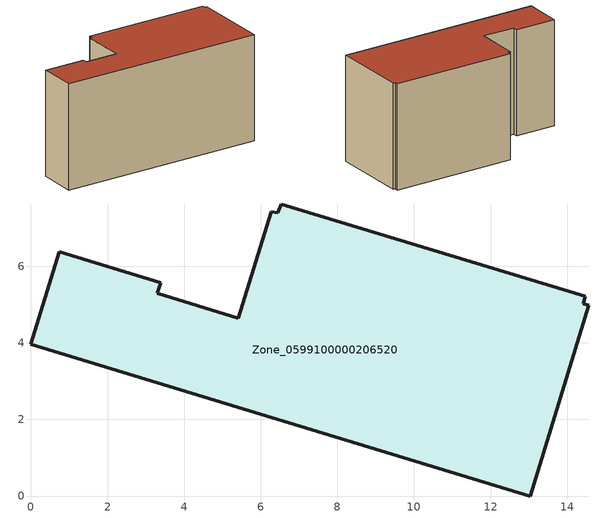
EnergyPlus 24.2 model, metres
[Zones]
Zone_0599100000206520
 floor ground (C_G): 6.53,7.62 14.48,5.21 14.42,5.03 14.56,4.98 13.04,0 0,3.96 0.74,6.38 3.39,5.57 3.3,5.29 5.42,4.64 6.27,7.42 6.45,7.39 z0
 wall outside (C_F): 0,3.96 13.04,0 14.56,4.98 14.42,5.03 14.48,5.21 6.53,7.62 6.45,7.39 6.27,7.42 5.42,4.64 3.3,5.29 3.39,5.57 0.74,6.38 0,3.96 z0:7.04
 roof outside (C_R): 6.53,7.62 6.45,7.39 6.27,7.42 5.42,4.64 3.3,5.29 3.39,5.57 0.74,6.38 0,3.96 13.04,0 14.56,4.98 14.42,5.03 14.48,5.21 z7.04
[BUILDING]
Pand.0599100000206520: North Axis=0; Terrain=City; Loads Convergence Tolerance Value=0.04; Temperature Convergence Tolerance Value=0.4; Solar Distribution=FullExterior; Maximum Number of Warmup Days=25; Minimum Number of Warmup Days=1
[Site:Location]
Rotterdam.The.Hague.AP_ZH_NLD Design_Conditions: Latitude=51.96; Longitude=4.45; Time Zone=1; Elevation=-4.5
[SITE:GROUNDTEMPERATURE:BUILDINGSURFACE]
18, 18, 18, 18, 18, 18, 18, 18, 18, 18, 18, 18
[MATERIAL] Thermal Absorptance=0.9; Solar Absorptance=0.7; Visible Absorptance=0.7
Name | Roughness | Thickness | Conductivity | Density | Specific Heat
G.TI.1975-1991 | MediumSmooth | 0.15 | 0.288461 | 540 | 1210
F.TI.1975-1991 | Rough | 0.3 | 0.230769 | 1920 | 840
R.TI.1975-1991 | MediumRough | 0.2 | 0.153846 | 1500 | 1000
[CONSTRUCTION]
C_G: G.TI.1975-1991
C_F: F.TI.1975-1991
C_R: R.TI.1975-1991
[ZONE]
Zone_0599100000206520: Type=1; Multiplier=1; Ceiling Height=Autocalculate; Volume=Autocalculate; Floor Area=autocalculate; Part of Total Floor Area=Yes
[ZONEINFILTRATION:DESIGNFLOWRATE]
Infil_Zone_0599100000206520: Zone or ZoneList or Space or SpaceList=Zone_0599100000206520; Schedule=AlwaysOn; Design Flow Rate Calculation Method=Flow/Area; Flow Rate per Floor Area=0.003; Constant Term Coefficient=1; Temperature Term Coefficient=0; Velocity Term Coefficient=0; Velocity Squared Term Coefficient=0
[HVACTEMPLATE:ZONE:IDEALLOADSAIRSYSTEM]
Zone_0599100000206520: Maximum Heating Supply Air Temperature=50; Minimum Cooling Supply Air Temperature=13; Maximum Heating Supply Air Humidity Ratio=0.0156; Minimum Cooling Supply Air Humidity Ratio=0.0077; Heating Limit=NoLimit; Cooling Limit=NoLimit; Dehumidification Control Type=ConstantSensibleHeatRatio; Cooling Sensible Heat Ratio=0.7; Dehumidification Setpoint=60; Humidification Control Type=None; Humidification Setpoint=30; Outdoor Air Method=None; Outdoor Air Flow Rate per Person=0.00944; Outdoor Air Flow Rate per Zone Floor Area=0; Outdoor Air Flow Rate per Zone=0; Demand Controlled Ventilation Type=None; Outdoor Air Economizer Type=NoEconomizer; Heat Recovery Type=None; Sensible Heat Recovery Effectiveness=0.7; Latent Heat Recovery Effectiveness=0.65
[ZONECONTROL:THERMOSTAT]
ThermostatControl_Zone_0599100000206520: Zone or ZoneList=Zone_0599100000206520; Control Type Schedule=DualSetpointControlType; Control 1=Thermostat_Zone_0599100000206520; Temperature Difference Between Cutout And Setpoint=0
[THERMOSTATSETPOINT:DUALSETPOINT]
Thermostat_Zone_0599100000206520: Heating Setpoint Temperature Schedule=HeatingSetpoint_Zone_0599100000206520; Cooling Setpoint Temperature Schedule=CoolingSetpoint_Zone_0599100000206520
[SCHEDULE:COMPACT]
HeatingSetpoint_Zone_0599100000206520: Through: 12/31, For: AllDays, Until: 24:00, 21
CoolingSetpoint_Zone_0599100000206520: Through: 12/31, For: AllDays, Until: 24:00, 24
DualSetpointControlType: Through: 12/31, For: AllDays, Until: 24:00, 4
AlwaysOn: Through: 12/31, For: AllDays, Until: 24:00, 1
